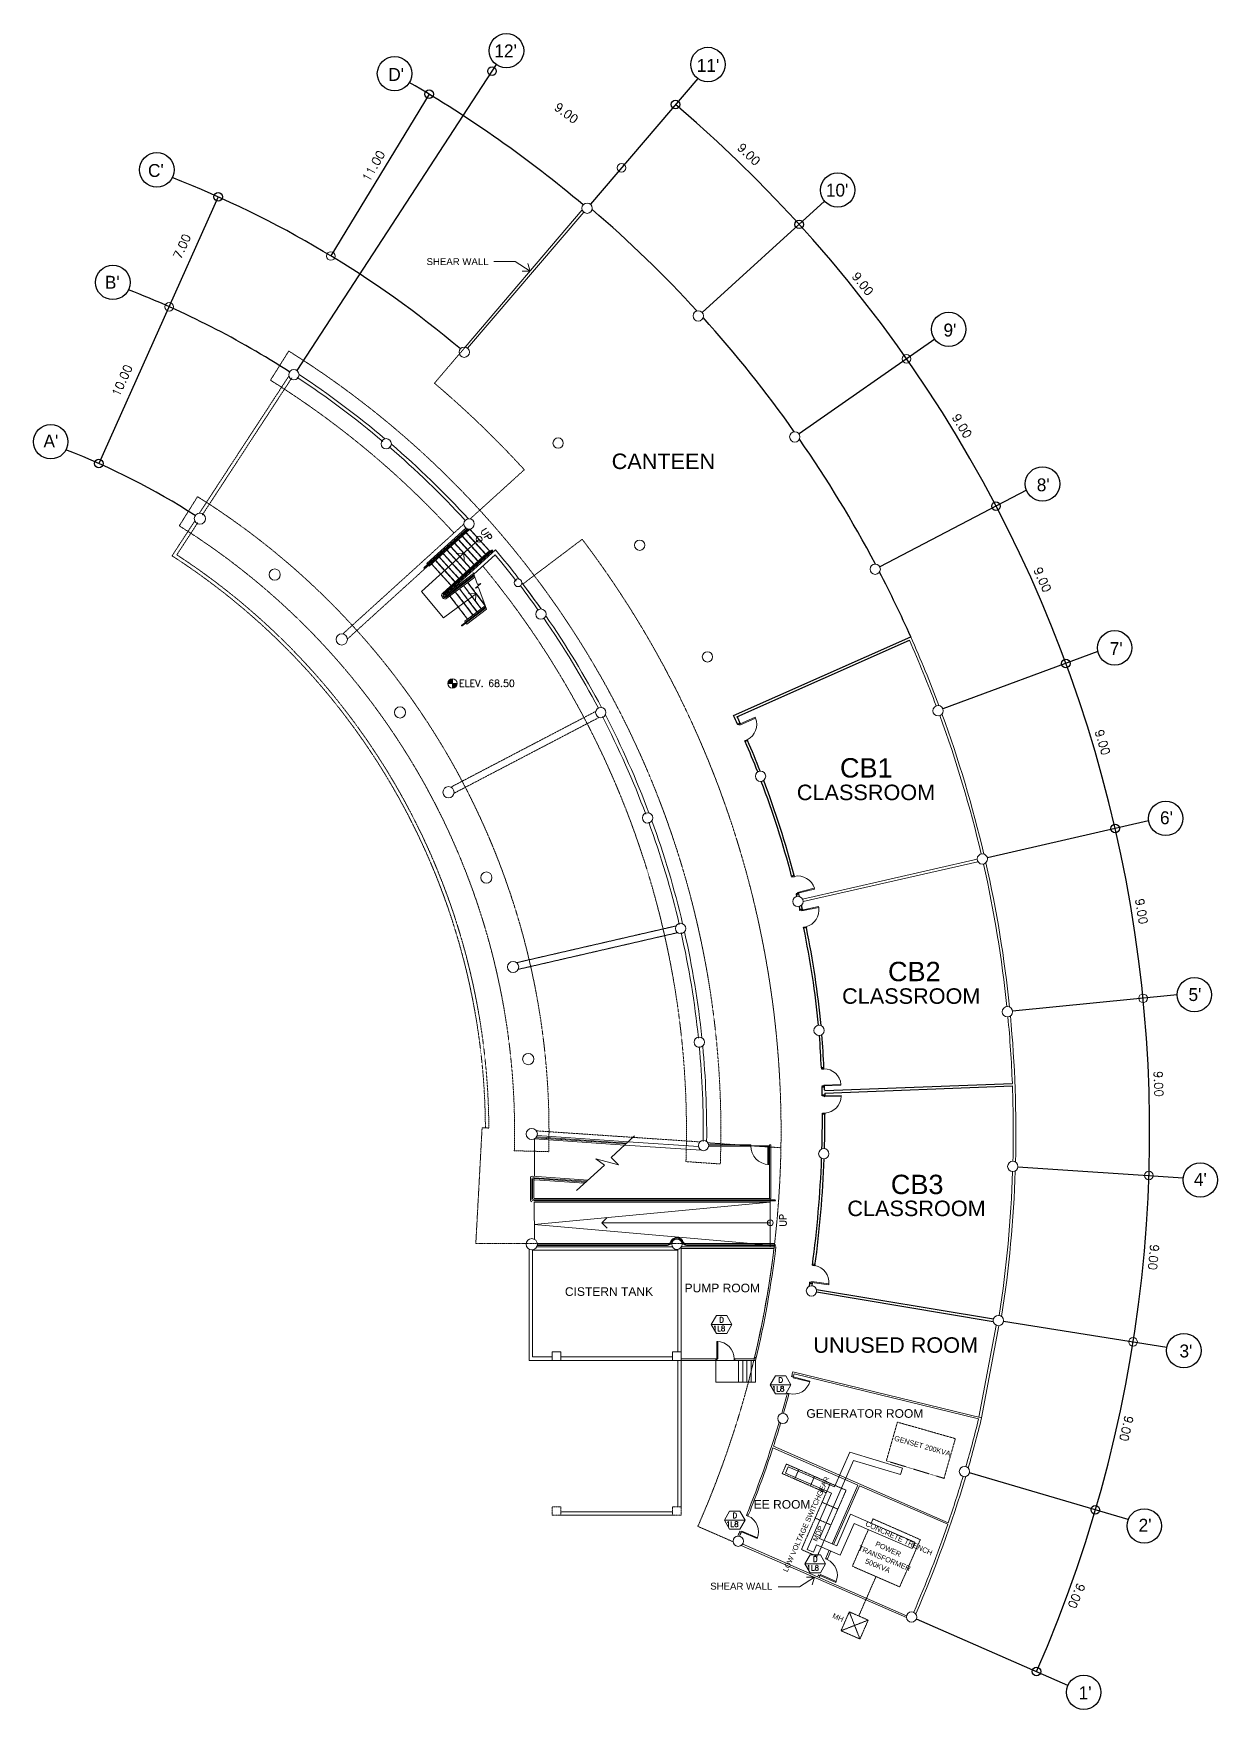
# Model space of a CAD drawing. Header units: millimetres. Extents: x -616979 to 2364082, y 43054 to 1637649.
# Drawn here: x 530816 to 599581, y 43054 to 140443 of the extents above; entities that cross this region are included whole.
import ezdxf

# ---------------------------------------------------------------- set-up
doc = ezdxf.new("R2010")
doc.units = ezdxf.units.MM
doc.linetypes.add('HIDDEN', pattern=[0.375, 0.25, -0.125])
for name, color, linetype in [('a-stairs', 8, 'Continuous'), ('a-wall', 5, 'Continuous'), ('a_text', 255, 'Continuous'), ('COLUMN', 7, 'Continuous'), ('dimension', 1, 'Continuous'), ('labels', 8, 'Continuous'), ('LINE', 1, 'Continuous'), ('RAMP', 7, 'Continuous'), ('USC-DOOR-SKED', 7, 'Continuous'), ('WALLS', 7, 'Continuous'), ('WINDOW', 2, 'Continuous')]:
    doc.layers.add(name, color=color, linetype=linetype)
doc.styles.add('-kitz', font='arial.ttf')
doc.styles.add('100scale@80cl', font='romans.shx', dxfattribs={"height": 0.2})
doc.styles.add('200scale@60cl', font='ROMANS.shx', dxfattribs={"height": 0.3})
doc.styles.add('500scale@60cl', font='romans.shx', dxfattribs={"height": 0.75})
doc.styles.add('500scale@80cl', font='romans.shx', dxfattribs={"height": 1})
doc.styles.add('arial', font='arial.ttf')
doc.styles.add('Century Gothic', font='GOTHIC.TTF')
doc.styles.add('style1', font='arial.ttf')

msp = doc.modelspace()

# ---------------------------------------------------------------- hatches: boundary and pattern name
at = {"layer": 'labels', "lineweight": 0}
h = msp.add_hatch(color=7, dxfattribs=at)
h.paths.add_polyline_path([(554887.798, 102756.873, 0.074813158), (554875.567, 102676.217), (555149.698, 102675.903), (555150.012, 102950.034, 0.329198981)])
h.paths.add_polyline_path([(555149.698, 102675.903), (555149.384, 102401.773, 0.329198981), (555411.598, 102594.934, 0.074813158), (555423.829, 102675.589)])

# ---------------------------------------------------------------- linework, layer by layer
for p, q in [((557693.24, 138636.382), (546099.56, 120865.99)), ((569394.735, 137834.695), (563159.513, 130518.553)), ((553788.467, 136916.422), (548090.901, 127518.086)), ((541544.031, 130949.82), (534612.483, 115453.829)), ((576762.283, 130695.37), (569645.9, 124233.095)), ((583160.378, 122675.702), (575278.781, 117172.581)), ((588487.23, 113907.635), (579966.382, 109452.049)), ((571471.249, 100820.015), (581763.667, 105390.884)), ((571671.535, 100744.836), (581687.422, 105192.897)), ((592636.249, 104525.588), (583632.326, 101197.289)), ((595584.398, 94700.015), (586216.884, 92542.795)), ((597243.944, 84575.954), (587677.948, 83629.575)), ((576767.81, 79017.012), (587667.19, 79434.41)), ((576771.084, 78867.028), (587672.93, 79284.52)), ((576771.084, 78867.028), (576773.113, 78764.947)), ((587991.159, 74591.406), (597588.411, 73944.4)), ((586544.362, 65582.585), (576288.785, 67299.39)), ((586569.127, 65730.526), (576291.828, 67447.634)), ((587153.062, 65609.693), (596647.753, 64108.111)), ((594401.731, 54097.812), (585175.664, 56796.629)), ((590898.858, 44455.167), (582091.736, 48307.247))]:
    msp.add_line(p, q)
at = {"lineweight": 0}
for p, q in [((575480.848, 90146.848), (585620.42, 92462.614)), ((575514.247, 90000.613), (585653.818, 92316.38))]:
    msp.add_line(p, q, dxfattribs=at)
for points in [[(571706.374, 100311.179), (571843.297, 100372.467), (571865.055, 100321.944), (571727.258, 100262.681), (571706.374, 100311.179)], [(572131.97, 99346.73), (572268.893, 99408.018), (572290.651, 99357.495), (572152.854, 99298.232), (572131.97, 99346.73)], [(574861.048, 91430.023), (575006.535, 91466.598), (574992.366, 91519.752), (574847.447, 91481.045), (574861.048, 91430.023)], [(575118.914, 90409.027), (575264.401, 90445.602), (575250.232, 90498.756), (575105.312, 90460.049), (575118.914, 90409.027)], [(575322.217, 89541.128), (575469.066, 89571.781), (575479.54, 89517.778), (575332.27, 89489.29), (575322.217, 89541.128)], [(575544.453, 88510.597), (575691.302, 88541.25), (575701.776, 88487.247), (575554.506, 88458.759), (575544.453, 88510.597)], [(576576.931, 80282.365), (576726.816, 80288.603), (576723.747, 80343.527), (576573.985, 80335.086), (576576.931, 80282.365)], [(576612.523, 79229.741), (576762.407, 79235.979), (576759.339, 79290.903), (576609.577, 79282.463), (576612.523, 79229.741)], [(576623.143, 78761.355), (576773.113, 78764.997), (576773.666, 78709.99), (576623.673, 78708.554), (576623.143, 78761.355)], [(576634.306, 77707.366), (576784.276, 77711.008), (576784.83, 77656.001), (576634.837, 77654.565), (576634.306, 77707.366)], [(576054.791, 68871.097), (576203.394, 68850.571), (576210.146, 68905.164), (576061.271, 68923.502), (576054.791, 68871.097)], [(575905.735, 67828.632), (576054.338, 67808.106), (576061.09, 67862.699), (575912.215, 67881.037), (575905.735, 67828.632)]]:
    msp.add_lwpolyline(points)
for centre, radius in [((558284.983, 139442.509), 1000), ((569986.478, 138640.821), 1000), ((551784.288, 138110.557), 1000), ((557445.136, 138256.096), 250), ((553788.467, 136916.422), 250), ((568100.407, 136315.986), 250), ((537977.302, 132520.686), 1000), ((577521.067, 131346.713), 1000), ((541544.031, 130949.82), 250), ((575285.041, 129353.91), 250), ((535423.453, 125979.281), 1000), ((583974.47, 123256.439), 1000), ((531816.359, 116719.099), 1000), ((534612.483, 115453.829), 250), ((589419.523, 114269.339), 1000), ((586716.502, 112981.714), 250), ((593611.897, 104744.932), 1000), ((590777.078, 103838.346), 250), ((596575.626, 94832.179), 1000), ((593639.859, 94252.213), 250), ((598243.861, 84588.776), 1000), ((598580.918, 73822.211), 1000), ((597627.837, 63909.527), 1000), ((592486.554, 54658.041), 250), ((595327.724, 53720.272), 1000), ((589070.647, 45254.795), 250), ((591815.055, 44054.439), 1000)]:
    msp.add_circle(centre, radius)
for centre, radius, start, end in [((517260.912, 76663.108), 70460.798, 49.80446887, 59.85829423), ((517260.912, 76663.108), 78378.059, 336.37627845, 49.56052121), ((517260.912, 76663.108), 59470.304, 49.84955205, 68.69399536), ((517398.002, 76723.989), 70460.798, 42.48604459, 49.3953859), ((517260.912, 76663.108), 52478.427, 57.20648498, 68.69399536), ((517398.002, 76723.989), 70460.798, 35.15971113, 42.06553436), ((517398.002, 76723.989), 70460.798, 27.82468295, 34.7341854), ((517260.912, 76663.108), 42494.671, 57.31714569, 68.69399536), ((517398.002, 76723.989), 70460.798, 24.00702312, 27.40141615), ((380852.75, 12425.581), 210116.606, 24.72555966, 24.87830183), ((657398.851, 140062.322), 94313.506, 204.63781329, 204.88693446), ((520913.993, 77261.924), 55926.516, 21.30485291, 23.27109974), ((520913.993, 77261.924), 55776.516, 21.31101075, 23.27109974), ((520913.993, 77261.924), 55776.516, 14.76949834, 20.70926435), ((520986.103, 77287.057), 55850.179, 14.76392119, 20.71747351), ((584511.044, 92619.924), 9648.843, 193.24620767, 193.90655818), ((520913.992, 77261.924), 55926.517, 13.47762041, 13.63478207), ((831237.46, 148011.102), 262509.713, 192.83036552, 192.86969527), ((520913.993, 77261.924), 55926.516, 12.71533313, 12.94456748), ((521136.107, 77289.965), 55552.714, 5.70949019, 11.59828306), ((521136.648, 77289.912), 55702.185, 5.66780365, 11.59669799), ((511816.462, 77524.146), 64818.501, 2.48548737, 4.15348586), ((511874.594, 77527.957), 64910.247, 2.48606205, 4.18967182), ((533955.064, 78061.229), 42673.458, 0.94005973, 1.56925681), ((511816.463, 77524.146), 64968.501, 1.31667633, 1.50984232), ((511798.4, 77524.528), 64836.567, 358.32628517, 0.11491317), ((511770.472, 77524.762), 65014.49, 358.34639142, 0.11566111), ((511816.462, 77524.146), 64818.501, 352.32830672, 357.8390934), ((511816.462, 77524.146), 64968.501, 352.32786135, 357.819486), ((511816.462, 77524.146), 64818.501, 351.23494464, 351.44413902), ((511816.462, 77524.146), 64968.501, 351.27738431, 351.39915011)]:
    msp.add_arc(centre, radius, start, end)
at = {"layer": 'a-stairs', "lineweight": 0}
for p, q in [((553355.407, 108021.545), (556696.862, 111055.868)), ((555492.728, 111043.126), (556635.578, 109784.597)), ((555714.822, 111244.805), (556857.672, 109986.276)), ((555936.915, 111446.484), (557079.765, 110187.956)), ((556160.461, 111646.564), (557301.858, 110389.635)), ((554604.355, 110236.408), (555747.205, 108977.879)), ((554826.449, 110438.087), (555969.299, 109179.559)), ((555048.542, 110639.767), (556191.392, 109381.238)), ((555270.635, 110841.446), (556413.485, 109582.918)), ((555367.733, 110232.54), (555808.447, 110249.197)), ((555825.104, 109808.483), (555808.447, 110249.197)), ((557321.265, 110407.259), (557455.718, 110259.196)), ((554160.169, 109833.049), (555303.019, 108574.521)), ((554382.262, 110034.728), (555525.112, 108776.2)), ((556598.328, 108434.361), (556345.976, 109126.381)), ((555338.803, 108981.367), (555525.112, 108776.2)), ((556573.182, 106831.141), (555547.426, 108176.678)), ((556811.732, 107013.058), (555786.006, 108358.556)), ((557050.282, 107194.976), (556024.586, 108540.435)), ((556797.66, 108483.918), (556486.901, 108219.195)), ((556486.901, 108219.195), (556664.189, 108253.75)), ((556598.328, 108434.361), (556797.66, 108483.918)), ((557122.044, 106998.182), (556664.189, 108253.75)), ((553355.407, 108021.545), (554623.137, 106484.644)), ((554623.137, 106484.644), (556536.624, 107901.757)), ((556016.565, 106406.667), (554990.741, 107752.295)), ((556334.632, 106649.224), (555308.847, 107994.799)), ((556072.293, 107909.21), (556512.572, 107883.501)), ((556486.862, 107443.221), (556512.572, 107883.501)), ((555699.488, 106039.103), (557086.163, 107096.578)), ((555684.331, 106058.987), (555714.646, 106019.22)), ((570453.871, 62069.001), (570453.871, 63338.278)), ((570503.871, 63338.278), (571503.871, 63338.278)), ((572753.871, 63338.278), (571553.871, 63338.278)), ((571753.871, 62069.001), (571753.871, 63338.278)), ((572003.871, 62069.001), (572003.871, 63338.278)), ((572253.871, 62069.001), (572253.871, 63338.278)), ((572503.871, 62069.001), (572503.871, 63338.278)), ((572753.871, 62069.001), (572753.871, 63338.278)), ((570453.871, 62069.001), (572753.871, 62069.001))]:
    msp.add_line(p, q, dxfattribs=at)
at = {"layer": 'a-stairs', "color": 2, "lineweight": 0}
for p, q in [((555993.399, 111666.624), (553502.395, 109404.583)), ((556048.517, 111649.137), (553536.008, 109367.567)), ((557443.663, 110417.097), (554631.124, 107863.075)), ((557477.276, 110380.082), (554664.668, 107825.996)), ((556398.409, 108982.595), (554748.818, 107725.048)), ((556416.349, 108933.399), (554779.226, 107685.357)), ((557077.193, 107121.178), (555684.331, 106058.987)), ((557095.133, 107071.98), (555714.288, 106018.952))]:
    msp.add_line(p, q, dxfattribs=at)
at = {"layer": 'a-stairs', "color": 8, "lineweight": 0}
for p, q in [((555925.888, 111706.628), (553655.561, 109644.979)), ((556156.561, 111645.942), (553790.014, 109496.917)), ((557321.265, 110407.259), (554580.787, 107918.673)), ((557653.675, 110438.958), (554874.058, 107914.831)), ((557633.585, 110150.558), (556385.72, 109017.391)), ((556371.499, 109056.389), (554710.435, 107790.095)), ((556443.258, 108859.605), (554823.806, 107625.034)), ((557050.282, 107194.976), (555857.532, 106285.389))]:
    msp.add_line(p, q, dxfattribs=at)
at = {"layer": 'a-stairs', "linetype": 'HIDDEN', "lineweight": 0}
for p, q in [((555477.922, 111029.68), (556620.772, 109771.152)), ((555700.016, 111231.36), (556842.866, 109972.831)), ((555922.109, 111433.039), (557064.959, 110174.511)), ((556144.202, 111634.718), (557287.052, 110376.19)), ((554589.549, 110222.963), (555732.399, 108964.434)), ((554811.642, 110424.642), (555954.492, 109166.114)), ((555033.736, 110626.321), (556176.586, 109367.793)), ((555255.829, 110828.001), (556398.679, 109569.472)), ((553923.269, 109617.924), (555066.119, 108359.396)), ((554145.363, 109819.604), (555288.213, 108561.075)), ((554367.456, 110021.283), (555510.306, 108762.755)), ((556589.085, 106843.269), (555563.332, 108188.803)), ((556827.635, 107025.186), (555801.911, 108370.681)), ((557066.185, 107207.103), (556040.491, 108552.56)), ((556032.468, 106418.795), (555006.646, 107764.42)), ((556350.535, 106661.351), (555324.752, 108006.924))]:
    msp.add_line(p, q, dxfattribs=at)
at = {"layer": 'a-stairs', "color": 8, "lineweight": 0}
for points in [[(553692.1, 109576.851), (553655.561, 109644.979)], [(553790.014, 109496.917), (553725.713, 109539.835)]]:
    msp.add_lwpolyline(points, dxfattribs=at)
at = {"layer": 'a-stairs', "lineweight": 0}
for points in [[(553938.076, 109631.37), (555080.926, 108372.841)], [(555857.532, 106285.389), (555888.092, 106214.374)], [(555918.405, 106174.611), (555978.784, 106126.336)]]:
    msp.add_lwpolyline(points, dxfattribs=at)
msp.add_circle((556696.905, 111055.822), 169.578, dxfattribs=at)
at = {"layer": 'a-stairs', "color": 2, "linetype": 'HIDDEN', "lineweight": 0, "ltscale": 0.058}
for centre in [(557180.362, 110144.228), (556547.453, 109569.493), (555281.634, 108420.023), (555453.469, 108230.795), (555914.544, 108994.758), (556135.877, 108751.021), (554659.087, 107854.698), (554771.062, 107710.569), (555918.134, 106206.401), (556600.542, 106726.628)]:
    msp.add_circle(centre, 12.5, dxfattribs=at)
at = {"layer": 'a-stairs', "color": 2, "lineweight": 0}
for centre, radius, start, end in [((557460.47, 110398.59), 25, 312.24209693, 132.24209693), ((553519.202, 109386.075), 25, 132.24209693, 312.24209693), ((554708.658, 107777.118), 115.758, 132.05043806, 307.56210395), ((554708.658, 107777.118), 65.758, 131.98651057, 307.64234904)]:
    msp.add_arc(centre, radius, start, end, dxfattribs=at)
at = {"layer": 'a-stairs', "color": 8, "lineweight": 0}
msp.add_arc((554708.658, 107777.118), 190.758, 132.09251543, 307.64154084, dxfattribs=at)
at = {"layer": 'a-wall', "linetype": 'HIDDEN', "lineweight": 0, "ltscale": 3}
msp.add_line((562682.233, 130189.785), (554101.826, 120121.905), dxfattribs=at)
at = {"layer": 'a-wall', "lineweight": 0}
for p, q in [((562682.233, 130189.785), (555890.355, 122220.488)), ((562770.326, 130061.899), (556030.589, 122153.781)), ((557122.044, 106998.182), (555978.784, 106126.336)), ((559605.25, 69799.964), (559605.25, 63338.278)), ((559805.25, 69738.278), (559805.25, 63538.278)), ((568235.912, 69738.278), (559805.25, 69738.278)), ((567926.105, 69938.278), (560043.565, 69938.278)), ((568235.912, 63838.278), (568235.912, 69738.278)), ((568435.912, 63838.278), (568435.912, 69922.447)), ((573820.944, 69838.278), (568445.72, 69838.278)), ((567935.912, 63338.278), (559605.25, 63338.278)), ((567935.912, 63538.278), (561435.912, 63538.278)), ((568235.912, 63338.278), (568235.912, 54838.278)), ((568435.912, 63438.278), (570553.871, 63438.278)), ((568435.912, 63338.278), (570503.871, 63338.278)), ((568435.912, 63338.278), (568435.912, 54838.278)), ((585879.414, 60008.196), (574911.964, 62678.413)), ((585710.015, 59946.518), (574985.47, 62557.596)), ((578690.983, 56097.907), (573760.551, 58254.391)), ((583946.363, 53908.443), (573791.599, 58349.958)), ((577194.05, 52675.425), (578690.983, 56097.907)), ((577285.669, 52635.353), (578782.603, 56057.834)), ((583913.89, 53813.499), (578782.603, 56057.834)), ((567935.912, 54538.278), (561435.912, 54538.278)), ((567935.912, 54338.278), (561435.912, 54338.278)), ((571925.346, 52590.127), (581518.733, 48394.149)), ((571965.419, 52681.747), (581525.826, 48500.193)), ((576832.626, 51849.091), (577033.758, 52308.947)), ((576924.249, 51809.017), (576832.626, 51849.091)), ((576924.245, 51809.019), (577125.378, 52268.874))]:
    msp.add_line(p, q, dxfattribs=at)
at = {"layer": 'a-wall', "color": 5, "lineweight": 0}
for p, q in [((573933.624, 69938.278), (568445.72, 69938.278)), ((560935.912, 63538.278), (559805.25, 63538.278)), ((571503.871, 63438.278), (572674.984, 63438.278)), ((571503.871, 63338.278), (572753.871, 63338.278)), ((574954.016, 62429.492), (574857.055, 62453.963)), ((574680.431, 61364.057), (574583.568, 61388.93)), ((572332.704, 54342.994), (572240.374, 54381.412)), ((571910.125, 53327.402), (571817.794, 53365.82)), ((576356.74, 50761.06), (576391.824, 50841.275)), ((576483.448, 50801.2), (576391.824, 50841.275)), ((576448.36, 50720.987), (576483.444, 50801.202))]:
    msp.add_line(p, q, dxfattribs=at)
at = {"layer": 'a-wall', "color": 2, "lineweight": 0}
msp.add_arc((555699.49, 106039.102), 25, 127.31968577, 307.31968576, dxfattribs=at)
at = {"layer": 'a-wall', "lineweight": 0}
for radius, start, end in [(56970.304, 346.57716997, 353.11965525), (57070.304, 346.49790207, 353.23287934), (59322.976, 343.94679192, 345.0796563), (59422.976, 343.98022781, 345.08052961), (59322.976, 337.93861216, 343.44261352), (59422.976, 342.05023725, 343.40568984), (70460.798, 343.93865038, 346.27590663), (70610.798, 343.90574304, 346.35713609), (59422.976, 337.93771956, 341.95335037), (70610.798, 336.58731876, 343.48366241), (70460.798, 341.15913601, 343.45075506), (70460.798, 336.62022611, 341.07754088)]:
    msp.add_arc((517260.912, 76663.108), radius, start, end, dxfattribs=at)
at = {"layer": 'a-wall', "color": 5, "lineweight": 0}
for radius, start, end in [(59322.976, 346.14168218, 346.36485594), (59422.976, 346.14116748, 346.26835442), (59322.976, 336.62836764, 336.87618636), (59422.976, 336.66180354, 336.87708171)]:
    msp.add_arc((517260.912, 76663.108), radius, start, end, dxfattribs=at)
at = {"layer": 'COLUMN', "color": 1, "lineweight": 0}
for p, q in [((576461.092, 52996.008), (578442.77, 57526.776)), ((577331.073, 55983.253), (578218.781, 58012.844)), ((581282.799, 57082.274), (578218.781, 58012.844)), ((581166.558, 56699.536), (578442.77, 57526.776)), ((574485.412, 56791.308), (574645.703, 57157.787)), ((574485.412, 56791.308), (577170.782, 55616.774)), ((574645.703, 57157.787), (577331.073, 55983.253)), ((581282.799, 57082.274), (581166.558, 56699.536)), ((575745.358, 52357.787), (577170.782, 55616.774)), ((577468.909, 52555.207), (578274.565, 54397.202)), ((577675.096, 52028.437), (578480.752, 53870.432)), ((581999.525, 52767.97), (578274.565, 54397.202)), ((581839.233, 52401.491), (578480.752, 53870.432)), ((576111.837, 52197.496), (576300.801, 52629.529)), ((577675.096, 52028.437), (576300.801, 52629.529)), ((577468.909, 52555.207), (576461.092, 52996.008)), ((581839.233, 52401.491), (581999.525, 52767.97)), ((575745.358, 52357.787), (576111.837, 52197.496))]:
    msp.add_line(p, q, dxfattribs=at)
at = {"layer": 'COLUMN', "lineweight": 0}
for points in [[(561435.912, 63838.278), (560935.912, 63838.278), (560935.912, 63338.278), (561435.912, 63338.278)], [(568435.912, 63838.278), (567935.912, 63838.278), (567935.912, 63338.278), (568435.912, 63338.278)]]:
    msp.add_lwpolyline(points, close=True, dxfattribs=at)
at = {"layer": 'COLUMN', "color": 8, "linetype": 'HIDDEN', "lineweight": 0, "ltscale": 3}
for points in [[(561435.912, 54838.278), (560935.912, 54838.278), (560935.912, 54338.278), (561435.912, 54338.278)], [(568435.912, 54838.278), (567935.912, 54838.278), (567935.912, 54338.278), (568435.912, 54338.278)]]:
    msp.add_lwpolyline(points, close=True, dxfattribs=at)
at = {"layer": 'COLUMN', "lineweight": 0}
for centre, radius in [((562964.92, 130290.226), 300), ((569423.807, 124031.415), 300), ((555835.996, 121925.454), 300), ((545935.637, 120614.734), 300), ((551300.754, 116603.995), 300), ((561287.424, 116642.894), 300), ((575032.807, 117000.836), 300), ((540480.415, 112253.159), 325), ((556111.262, 111942.502), 300), ((566021.531, 110708.946), 300), ((544824.846, 109005.443), 325), ((579700.533, 109313.036), 300), ((558959.663, 108525.303), 225), ((560288.783, 106706.204), 300), ((548720.179, 105230.775), 325), ((569961.184, 104220.291), 300), ((552102.948, 100990.656), 325), ((583350.935, 101093.273), 300), ((563765.255, 100980.415), 300), ((573042.195, 97282.649), 300), ((554918.038, 96354.17), 325), ((566484.034, 94858.426), 300), ((585924.536, 92475.471), 300), ((557119.583, 91396.859), 325), ((575214.365, 90009.055), 300), ((568400.823, 88439.982), 300), ((558671.713, 86199.491), 325), ((587379.405, 83600.04), 300), ((576442.304, 82518.015), 300), ((569484.394, 81829.658), 300), ((559549.14, 80846.748), 325), ((559755.25, 76494.95), 325), ((569732.603, 75822.32), 300), ((576716.75, 75351.478), 300), ((587691.838, 74611.585), 300), ((559755.25, 70088.278), 325), ((568185.912, 70088.278), 300), ((576001.168, 67373.361), 300), ((586856.745, 65656.555), 300), ((574339.281, 59966.496), 300), ((584887.731, 56880.855), 300), ((571747.42, 52831.669), 300), ((581816.877, 48427.466), 300)]:
    msp.add_circle(centre, radius, dxfattribs=at)
at = {"layer": 'dimension', "color": 8, "lineweight": 0}
for centre in [(564963.719, 132635.531), (548089.032, 127513.908), (538689.084, 124567.374), (581524.291, 121533.346), (595258.203, 84379.501), (595596.351, 74078.696), (594676.814, 64419.815)]:
    msp.add_circle(centre, 250, dxfattribs=at)
at = {"layer": 'labels', "color": 7, "lineweight": 0}
for p, q in [((555149.698, 102675.903), (554875.567, 102676.217)), ((555150.012, 102950.034), (555149.384, 102401.773)), ((555286.763, 102675.746), (555149.698, 102675.903)), ((555149.698, 102675.903), (555423.829, 102675.589))]:
    msp.add_line(p, q, dxfattribs=at)
at = {"layer": 'labels', "color": 8, "lineweight": 0}
for points in [[(557556.568, 127199.136), (558793.311, 127199.136), (559654.56, 126637.244)], [(574071.578, 50171.886), (575308.321, 50171.886), (576169.57, 50733.778)]]:
    msp.add_lwpolyline(points, dxfattribs=at)
at = {"layer": 'labels', "color": 5, "lineweight": 0}
for points in [[(559532.831, 127074.442), (559654.56, 126637.244), (559205.658, 126628.979)], [(576047.841, 50296.58), (576169.57, 50733.778), (575720.668, 50742.044)]]:
    msp.add_lwpolyline(points, dxfattribs=at)
at = {"layer": 'labels', "color": 7, "lineweight": 0}
msp.add_circle((555149.698, 102675.903), 274.131, dxfattribs=at)
at = {"layer": 'LINE', "color": 8, "linetype": 'HIDDEN', "lineweight": 0, "ltscale": 2}
for p, q in [((545639.42, 121990.831), (544578.113, 120295.653)), ((540452.887, 112576.991), (545645.952, 120536.741)), ((540620.391, 112467.709), (545813.456, 120427.459)), ((540341.506, 113528.71), (539280.199, 111833.532)), ((540184.209, 112119.417), (538861.245, 110091.623)), ((540351.713, 112010.135), (539138.236, 110150.161)), ((548775.374, 105551.054), (555811.27, 111940.241)), ((549044.28, 105254.93), (556080.176, 111644.117)), ((555052.374, 96650.107), (563474.427, 101054.033)), ((555237.725, 96295.643), (563659.778, 100699.568)), ((558876.47, 86451.879), (568138.037, 88584.701)), ((558966.236, 86062.081), (568227.803, 88194.903)), ((560024.297, 76677.266), (569522.955, 76036.907)), ((560739.148, 75467.517), (558739.903, 75522.493)), ((568708.762, 74889.073), (570705.269, 74754.477))]:
    msp.add_line(p, q, dxfattribs=at)
at = {"layer": 'LINE', "color": 8, "linetype": 'HIDDEN', "lineweight": 0, "ltscale": 3}
for p, q in [((556174.007, 112235.867), (559320.78, 115093.402)), ((562684.14, 111052.792), (559235.905, 108451.209)), ((556505.344, 70138.942), (556869.979, 76864.86)), ((556869.979, 76864.86), (557260.528, 76838.531)), ((569987.492, 75980.534), (574225.659, 75694.814)), ((573859.103, 70138.942), (556505.344, 70138.942)), ((580350.154, 57502.327), (580991.228, 59752.273)), ((580991.228, 59752.273), (584357.789, 58793.043)), ((584357.789, 58793.043), (583700.135, 56484.907)), ((583700.135, 56484.907), (580350.154, 57502.327)), ((574301.382, 56762.653), (574541.819, 57312.371)), ((576855.85, 55645.373), (574301.382, 56762.653)), ((578012.484, 55794.363), (574541.819, 57312.371)), ((575023.456, 56446.83), (575263.893, 56996.548)), ((575939.653, 56046.102), (576180.09, 56595.82)), ((575413.228, 52347.064), (577096.287, 56195.091)), ((576329.425, 51946.336), (578012.484, 55794.363)), ((576615.413, 55095.655), (577531.61, 54694.927)), ((569399.086, 53695.069), (571449.276, 52798.352)), ((576214.684, 54179.458), (577130.881, 53778.73)), ((579465.621, 53876.255), (579575.842, 54128.256)), ((582324.432, 52926.071), (579575.842, 54128.256)), ((578373.657, 51379.665), (579305.33, 53509.776)), ((581122.247, 50177.48), (582324.432, 52926.071)), ((575413.228, 52347.064), (576329.425, 51946.336)), ((581122.247, 50177.48), (578373.657, 51379.665)), ((579747.952, 50778.573), (578746.131, 48488.081)), ((578196.413, 48728.518), (577715.539, 47629.081)), ((578196.413, 48728.518), (578814.975, 47148.207)), ((579295.849, 48247.644), (578196.413, 48728.518)), ((577715.539, 47629.081), (579295.849, 48247.644)), ((579295.849, 48247.644), (578814.975, 47148.207)), ((578814.975, 47148.207), (577715.539, 47629.081))]:
    msp.add_line(p, q, dxfattribs=at)
at = {"layer": 'LINE', "color": 8, "lineweight": 0, "ltscale": 3}
for p, q in [((569437.743, 75767.028), (565362.972, 76041.731)), ((569594.482, 75556.007), (565160.143, 75854.951))]:
    msp.add_line(p, q, dxfattribs=at)
at = {"layer": 'LINE', "lineweight": 0}
for p, q in [((572469.736, 75859.82), (570030.25, 75859.82)), ((572469.736, 75784.82), (570030.25, 75784.82)), ((573569.736, 72738.278), (573569.736, 75859.82)), ((573644.736, 72738.278), (573644.736, 75859.82))]:
    msp.add_line(p, q, dxfattribs=at)
msp.add_lwpolyline([(570553.871, 63438.278), (570553.871, 64438.278), (570503.871, 64438.278), (570503.871, 63438.278)], close=True, dxfattribs=at)
at = {"layer": 'LINE', "color": 7, "lineweight": 0}
msp.add_lwpolyline([(572783.283, 63461.377), (572794.325, 63510.142), (572696.79, 63532.227), (572685.748, 63483.462)], close=True, dxfattribs=at)
at = {"layer": 'LINE', "color": 8, "linetype": 'HIDDEN', "lineweight": 0, "ltscale": 2}
for radius, start, end in [(53478.427, 357.95469434, 57.9503891), (51478.427, 42.46469862, 57.9503891), (43494.671, 358.4248421, 57.9503891), (41494.671, 358.4248421, 57.9503891), (51478.427, 41.96384444, 42.01949524), (39800, 0.25127597, 57.13087497), (40000, 0.25127597, 56.84313562), (51478.427, 358.025098, 39.62562438)]:
    msp.add_arc((517260.912, 76663.108), radius, start, end, dxfattribs=at)
at = {"layer": 'LINE', "color": 8, "lineweight": 0, "ltscale": 3}
for radius, start, end in [(52453.427, 49.82611695, 56.61334974), (52653.427, 49.82611695, 56.61334974), (52453.427, 42.56857492, 49.29492546), (52653.427, 42.50769267, 49.29492546), (52453.427, 37.53774783, 39.67429206), (52653.427, 37.53774783, 39.90188489), (52478.427, 35.25121215, 37.13794672), (52653.427, 35.1892684, 37.22945457), (52653.427, 35.1892684, 37.13702762), (52478.427, 27.93278787, 34.59613316), (52653.427, 27.87084412, 34.65807691), (52453.427, 20.55241984, 27.33965264), (52653.427, 20.55241984, 27.33965264), (52453.427, 13.23399557, 20.02122836), (52653.427, 13.23399557, 20.02122836), (52453.427, 5.91557129, 12.70280408), (52653.427, 5.91557129, 12.70280408), (52453.427, 359.34758663, 5.38437981), (52653.427, 359.34758663, 5.38437981)]:
    msp.add_arc((517260.912, 76663.108), radius, start, end, dxfattribs=at)
at = {"layer": 'LINE', "color": 8, "linetype": 'HIDDEN', "lineweight": 0, "ltscale": 3}
for start, end in [(42.41808874, 49.71137127), (353.42444359, 37.12917005)]:
    msp.add_arc((517260.912, 76663.108), 56972.976, start, end, dxfattribs=at)
at = {"layer": 'LINE', "linetype": 'HIDDEN', "lineweight": 0, "ltscale": 3}
msp.add_arc((517260.912, 76663.108), 56972.976, 336.22542839, 353.42444359, dxfattribs=at)
at = {"layer": 'RAMP', "color": 7, "lineweight": 0}
for p, q in [((559905.25, 76206.636), (559905.25, 74029.277)), ((559887.868, 72539.801), (559905.25, 70376.592)), ((573607.236, 72538.278), (573607.236, 70138.278))]:
    msp.add_line(p, q, dxfattribs=at)
at = {"layer": 'RAMP', "color": 1, "lineweight": 0}
for p, q in [((565160.143, 75854.951), (559909.566, 76208.923)), ((565362.972, 76041.731), (560065.717, 76398.85)), ((559927.242, 73827.34), (562813.677, 73632.749)), ((573607.236, 72538.278), (559905.25, 72538.278)), ((573607.236, 72738.278), (559923.878, 72738.278)), ((573607.236, 72738.278), (573607.236, 72663.28)), ((573607.236, 72613.28), (573607.236, 72538.278)), ((567770.047, 70138.278), (560076.381, 70138.278)), ((567890.108, 70138.278), (567829.753, 70138.278)), ((568542.071, 70138.278), (568481.716, 70138.278)), ((573832.921, 70138.278), (568601.777, 70138.278)), ((573607.236, 70138.278), (573607.236, 70063.278)), ((573607.236, 70013.278), (573607.236, 69938.278))]:
    msp.add_line(p, q, dxfattribs=at)
at = {"layer": 'RAMP', "color": 8, "lineweight": 0, "ltscale": 3}
msp.add_line((559997.391, 76278.172), (565236.204, 75924.994), dxfattribs=at)
at = {"layer": 'RAMP', "lineweight": 0}
for p, q in [((559997.391, 76278.172), (565236.204, 75924.994)), ((560032.822, 76325.897), (565286.911, 75971.689)), ((559748.88, 73836.286), (559748.88, 72733.28)), ((559798.88, 73804.196), (559798.88, 72763.28)), ((559873.878, 73777.454), (559873.878, 72788.278)), ((573882.236, 70013.28), (568737.679, 70013.278)), ((586735.119, 65373.211), (585728.602, 60044.914)), ((586882.907, 65347.543), (585879.414, 60008.196))]:
    msp.add_line(p, q, dxfattribs=at)
at = {"layer": 'RAMP', "color": 8, "lineweight": 0}
for p, q in [((559876.952, 73956.014), (562943.051, 73749.311)), ((559905.607, 73903.969), (562891.301, 73702.686)), ((573882.236, 72613.28), (559868.88, 72613.28)), ((573882.236, 72663.28), (559898.88, 72663.28)), ((564129.402, 71650.133), (563817.548, 71338.278)), ((564129.402, 71026.424), (563817.548, 71338.278)), ((563817.548, 71338.278), (573607.236, 71338.278)), ((567634.145, 70013.278), (560071.478, 70013.278)), ((567632.186, 70063.278), (560079.287, 70063.278)), ((573881.927, 70063.278), (568739.638, 70063.278))]:
    msp.add_line(p, q, dxfattribs=at)
at = {"layer": 'RAMP', "lineweight": 0}
for points in [[(562349.741, 73214.76), (563973.523, 74677.727), (563467.754, 75050.119), (564798.723, 74704.327), (564372.813, 75129.917), (565730.401, 76380.089)], [(573607.236, 72538.278), (559898.408, 71228.121), (573594.737, 70038.396)]]:
    msp.add_lwpolyline(points, dxfattribs=at)
msp.add_lwpolyline([(563020.676, 73819.248), (559780.609, 74037.68, 0.434069623), (559673.882, 73937.906), (559673.882, 72650.166, 0.38885306), (559765.158, 72550.547)], format="xyb", dxfattribs=at)
at = {"layer": 'RAMP', "color": 7, "linetype": 'HIDDEN', "lineweight": 0, "ltscale": 0.058}
for centre in [(560605.865, 76262.208), (561471.614, 76203.843), (562337.364, 76145.478), (563203.113, 76087.113), (564068.862, 76028.748), (564934.611, 75970.383), (559898.541, 73929.502), (560614.278, 73881.25), (561480.027, 73822.885), (562345.777, 73764.52), (559905.25, 72638.278), (560621, 72638.278), (561486.749, 72638.278), (562352.498, 72638.278), (563218.247, 72638.278), (564083.996, 72638.278), (564949.745, 72638.278), (565815.494, 72638.278), (566681.243, 72638.278), (567546.992, 72638.278), (568412.741, 72638.278), (569278.491, 72638.278), (570144.24, 72638.278), (571009.989, 72638.278), (571875.738, 72638.278), (572741.487, 72638.278), (573607.236, 72638.278), (560621, 70038.278), (561486.749, 70038.278), (562352.498, 70038.278), (563218.247, 70038.278), (564083.996, 70038.278), (564949.745, 70038.278), (565815.494, 70038.278), (566681.243, 70038.278), (567546.992, 70038.278), (569278.491, 70038.278), (570144.24, 70038.278), (571009.989, 70038.278), (571875.738, 70038.278), (572741.487, 70038.278), (573607.236, 70038.278)]:
    msp.add_circle(centre, 12.5, dxfattribs=at)
at = {"layer": 'RAMP', "color": 8, "lineweight": 0}
msp.add_circle((573607.236, 71338.278), 169.578, dxfattribs=at)
at = {"layer": 'RAMP', "lineweight": 0}
for centre, radius, start, end in [((517260.912, 76663.108), 70460.798, 20.53077176, 23.88504936), ((517260.912, 76663.108), 70610.798, 20.49786442, 24.00689357), ((517260.912, 76663.108), 70460.798, 13.21234749, 20.04287644), ((517260.912, 76663.108), 70610.798, 13.17944014, 20.07578379), ((517260.912, 76663.108), 70460.798, 5.89392321, 12.72445217), ((517260.912, 76663.108), 70610.798, 5.86101586, 12.75735951), ((517260.912, 76663.108), 70460.798, 2.25408845, 5.40602789), ((517260.912, 76663.108), 70610.798, 358.54259159, 5.43893524), ((517260.912, 76663.108), 70460.798, 358.57549893, 2.13211468), ((517260.912, 76663.108), 70460.798, 351.25707466, 358.08760361), ((517260.912, 76663.108), 70610.798, 351.22416731, 358.12051096), ((559868.88, 73836.286), 120, 86.14319901, 180), ((559898.88, 73804.196), 100, 86.14319901, 180), ((559898.88, 73804.196), 100, 86.14319901, 180), ((559923.878, 73777.454), 50, 86.14319901, 180), ((559868.88, 72733.28), 120, 180, 270), ((559898.88, 72763.28), 100, 180, 270), ((559923.878, 72788.278), 50, 180, 270)]:
    msp.add_arc(centre, radius, start, end, dxfattribs=at)
at = {"layer": 'RAMP', "color": 8, "lineweight": 0}
for centre, radius, start, end in [((573882.236, 72638.28), 25, 270, 90), ((567616.045, 70257.153), 194.546, 274.24476425, 341.79465289), ((567616.045, 70257.153), 244.546, 274.24476425, 341.79465289), ((568185.912, 70088.278), 400, 15.5166323, 164.4833677), ((568185.912, 70088.278), 350, 15.31996368, 164.68003632), ((568755.78, 70257.153), 244.546, 198.20534711, 265.75523575), ((568755.78, 70257.153), 194.546, 198.20534711, 265.75523575), ((573882.236, 70038.28), 25, 270, 90)]:
    msp.add_arc(centre, radius, start, end, dxfattribs=at)
at = {"layer": 'USC-DOOR-SKED', "lineweight": 0}
for p, q in [((572469.736, 75784.82), (572469.736, 75859.82)), ((572469.736, 75813.191), (573494.736, 75813.191)), ((573644.736, 75859.82), (573569.736, 75859.82)), ((570503.871, 63438.278), (570453.871, 63438.278)), ((570453.871, 63438.278), (570453.871, 63338.278)), ((570503.871, 63438.278), (570453.871, 63438.278)), ((570453.871, 63338.278), (570503.871, 63338.278)), ((570503.871, 63338.278), (570453.871, 63338.278)), ((570503.871, 63387.537), (570503.871, 63438.278)), ((570503.871, 63338.278), (570503.871, 63387.537)), ((571553.871, 63438.278), (571503.871, 63438.278)), ((571503.871, 63438.278), (571503.871, 63338.278)), ((571553.871, 63438.278), (571503.871, 63438.278)), ((571503.871, 63338.278), (571553.871, 63338.278)), ((571503.871, 63338.278), (571553.871, 63338.278)), ((571553.871, 63338.278), (571503.871, 63338.278)), ((571553.871, 63338.278), (571553.871, 63438.278))]:
    msp.add_line(p, q, dxfattribs=at)
at = {"layer": 'USC-DOOR-SKED', "color": 1, "lineweight": 0}
for p, q in [((570177.353, 65424.78), (571377.353, 65424.78)), ((573608.486, 61925.116), (574808.486, 61925.116)), ((570947.997, 54059.747), (572147.997, 54059.747)), ((575618.277, 51516.842), (576818.277, 51516.842))]:
    msp.add_line(p, q, dxfattribs=at)
at = {"layer": 'USC-DOOR-SKED', "lineweight": 0}
for points in [[(571842.954, 100257.23), (572755.367, 100666.501), (572734.904, 100712.122), (571822.491, 100302.851)], [(575192.828, 90535.919), (576162.844, 90778.961), (576174.996, 90730.46), (575204.981, 90487.418)], [(575444.137, 89459.272), (576422.876, 89664.381), (576412.62, 89713.318), (575433.881, 89508.209)], [(576710.687, 79338.959), (577709.855, 79379.752), (577711.895, 79329.793), (576712.727, 79289)], [(576728.284, 78658.836), (577727.969, 78683.901), (577726.716, 78733.885), (576727.03, 78708.82)], [(573519.736, 75813.191), (573469.736, 75813.191), (573469.736, 74713.191), (573519.736, 74713.191)], [(576021.764, 67918.644), (577012.25, 67781.027), (577005.369, 67731.503), (576014.883, 67869.119)], [(574929.592, 62332.522), (575900.423, 62092.756), (575912.411, 62141.297), (574941.58, 62381.063)], [(571948.966, 53419.55), (572868.648, 53026.884), (572849.014, 52980.9), (571929.333, 53373.566)], [(576523.943, 50892.633), (577436.403, 50483.468), (577415.945, 50437.845), (576503.485, 50847.01)]]:
    msp.add_lwpolyline(points, close=True, dxfattribs=at)
at = {"layer": 'USC-DOOR-SKED', "color": 1, "lineweight": 0}
for points in [[(570477.353, 65944.395), (570177.353, 65424.78), (570477.353, 64905.165), (571077.353, 64905.165), (571377.353, 65424.78), (571077.353, 65944.395)], [(573908.486, 62444.732), (573608.486, 61925.116), (573908.486, 61405.501), (574508.486, 61405.501), (574808.486, 61925.116), (574508.486, 62444.732)], [(571247.997, 54579.362), (570947.997, 54059.747), (571247.997, 53540.131), (571847.997, 53540.131), (572147.997, 54059.747), (571847.997, 54579.362)], [(575918.277, 52036.458), (575618.277, 51516.842), (575918.277, 50997.227), (576518.277, 50997.227), (576818.277, 51516.842), (576518.277, 52036.458)]]:
    msp.add_lwpolyline(points, close=True, dxfattribs=at)
at = {"layer": 'USC-DOOR-SKED', "color": 7, "lineweight": 0}
for points in [[(574857.209, 62454.564), (574844.774, 62406.135), (574941.58, 62381.063), (574954.016, 62429.492)], [(574596.004, 61437.359), (574583.568, 61388.93), (574680.431, 61364.057), (574692.867, 61412.486)], [(572221.166, 54335.249), (572240.374, 54381.412), (572332.704, 54342.994), (572313.496, 54296.831)], [(571817.794, 53365.82), (571837.003, 53411.984), (571929.333, 53373.566), (571910.125, 53327.402)], [(576812.589, 51803.282), (576832.626, 51849.091), (576924.249, 51809.017), (576904.213, 51763.207)], [(576391.824, 50841.275), (576411.861, 50887.085), (576503.485, 50847.01), (576483.448, 50801.2)]]:
    msp.add_lwpolyline(points, close=True, dxfattribs=at)
at = {"layer": 'USC-DOOR-SKED', "color": 8, "lineweight": 0}
for centre, radius, start, end in [((571820.59, 100304.545), 1002.365, 296.56710171, 21.16680302), ((575209.084, 90484.911), 1002.365, 17.05836136, 101.65806267), ((575432.385, 89510.27), 1002.365, 284.2439188, 8.8436201), ((576716.235, 79285.711), 1002.365, 5.33013726, 89.92983857), ((576726.802, 78710.753), 1001.485, 273.29003504, 358.4635027), ((576017.75, 67865.259), 1002.365, 355.0822669, 79.32983282), ((574941.58, 62381.063), 1000, 255.59858433, 345.59858433), ((571929.333, 53373.566), 1000, 337.40821537, 67.40821537), ((576503.485, 50847.01), 1000, 336.37629525, 66.37629525)]:
    msp.add_arc(centre, radius, start, end, dxfattribs=at)
at = {"layer": 'USC-DOOR-SKED', "lineweight": 0}
msp.add_arc((573569.736, 75813.191), 1100, 180, 267.39474873, dxfattribs=at)
at = {"layer": 'WALLS', "color": 5, "lineweight": 0}
for p, q in [((571503.871, 63338.278), (572753.871, 63338.278)), ((572685.748, 63483.462), (572783.283, 63461.377))]:
    msp.add_line(p, q, dxfattribs=at)
msp.add_arc((517260.912, 76663.108), 56970.304, 346.57716997, 346.6249658, dxfattribs=at)
at = {"layer": 'WINDOW', "color": 8, "lineweight": 0}
msp.add_arc((570503.871, 63438.278), 1000, 359.47130125, 89.47130125, dxfattribs=at)

# ---------------------------------------------------------------- texts
at = {"color": 7, "lineweight": 0, "style": 'style1'}
for s, p in [('CANTEEN', (564396.206, 115134.111)), ('CLASSROOM', (575151.061, 95895.815)), ('CLASSROOM', (577777.915, 84060.915)), ('CLASSROOM', (578083.425, 71723.103)), ('UNUSED ROOM', (576108.989, 63781.488))]:
    msp.add_text(s, height=900, dxfattribs=at).set_placement(p)
at = {"color": 5, "lineweight": 0, "style": 'style1'}
for s, p in [('CB1', (577655.535, 97208.057)), ('CB2', (580446.503, 85374.202)), ('CB3', (580609.365, 73002.764))]:
    msp.add_text(s, height=1125, dxfattribs=at).set_placement(p)
at = {"char_height": 500, "attachment_point": 5, "style": '500scale@80cl'}
for s, insert, rotation in [('9.00', (561765.194, 135817.826), 323.31842428), ('11.00', (550565.513, 132743.834), 60.23142442), ('9.00', (572364.017, 133428.84), 316.52424189), ('7.00', (539442.469, 128069.389), 65.90044049), ('9.00', (578975.841, 125899.312), 308.68157572), ('10.00', (535958.213, 120280.075), 65.90044049), ('9.00', (584744.965, 117636.743), 301.36315145), ('9.00', (589414.576, 108706.594), 294.04472717), ('9.00', (592908.592, 99254.362), 286.7263029), ('9.00', (595170.085, 89434.053), 279.40787862), ('9.00', (596162.209, 79405.667), 272.08945434), ('9.00', (595868.799, 69332.597), 264.77103007), ('9.00', (594294.635, 59378.962), 257.45260579), ('9.00', (591392.506, 49653.841), 246.79457209)]:
    msp.add_mtext(s, dxfattribs=dict(at, insert=insert, rotation=rotation))
at = {"layer": 'a-wall', "lineweight": 0, "style": '-kitz'}
for s, p in [('CISTERN TANK', (561679.638, 67087.479)), ('PUMP ROOM', (568629.437, 67296.348))]:
    msp.add_text(s, height=500, dxfattribs=at).set_placement(p)
at = {"layer": 'a_text', "lineweight": 9, "style": 'Century Gothic'}
for s, p in [("12'", (557581.469, 139056.516)), ("D'", (551420.199, 137688.054)), ("11'", (569339.529, 138213.507)), ("C'", (537464.844, 132108.714)), ("10'", (576835.794, 130966.493)), ("B'", (534958.902, 125613.875)), ("9'", (583668.36, 122835.224)), ("A'", (531395.172, 116387.302)), ("8'", (589084.823, 113841.183)), ("7'", (593323.175, 104325.214)), ("6'", (596242.499, 94495.797)), ("5'", (597898.724, 84221.902)), ("4'", (598211.978, 73477.562)), ("3'", (597375.323, 63511.345)), ("2'", (595000.152, 53387.108)), ("1'", (591516.184, 43649.104))]:
    msp.add_text(s, height=750, dxfattribs=at).set_placement(p)
at = {"layer": 'labels', "color": 7, "linetype": 'Continuous', "lineweight": 0}
for s, height, rotation, style, p in [('SHEAR WALL', 400, 359.96656511, 'arial', (553642.839, 126988.717)), ('UP', 400, 89.96656511, '100scale@80cl', (574543.25, 71115.778)), ('GENSET 200KVA', 300, 344.08183111, '-kitz', (580780.603, 58687.312)), ('LOW VOLTAGE SWITCHGEAR', 300, 65.96382008, '-kitz', (574601.742, 51017.366)), ('MDP', 300, 65.96382008, '-kitz', (576327.638, 52785.042)), ('CONCRETE TRENCH', 300, 335.58218549, '-kitz', (579103.252, 53739.289)), ('TRANSFORMER', 300, 337.58604158, '-kitz', (578692.957, 52315.951)), ('POWER ', 300, 335.58218549, '-kitz', (579678.463, 52566.605)), ('500KVA', 300, 337.73157046, '-kitz', (579085.848, 51561.982)), ('SHEAR WALL', 400, 359.96656511, 'arial', (570121.198, 50020.795)), ('MH', 300, 337.73157046, '-kitz', (577187.344, 48383.814))]:
    msp.add_text(s, height=height, rotation=rotation, dxfattribs=dict(at, style=style)).set_placement(p)
at = {"layer": 'labels', "linetype": 'Continuous', "lineweight": 0, "style": '100scale@80cl'}
msp.add_text('UP', height=400, rotation=303.39427962, dxfattribs=at).set_placement((556749.93, 111531.483))
at = {"layer": 'labels', "color": 7, "linetype": 'Continuous', "lineweight": 0, "style": '500scale@60cl'}
msp.add_text('ELEV. 68.50', height=400, dxfattribs=at).set_placement((555529.317, 102488.87))
at = {"layer": 'labels', "lineweight": 0, "style": '-kitz'}
for s, p in [('GENERATOR ROOM', (575705.884, 60003.756)), ('EE ROOM', (572643.714, 54722.072))]:
    msp.add_text(s, height=500, dxfattribs=at).set_placement(p)
at = {"layer": 'USC-DOOR-SKED', "linetype": 'Continuous', "lineweight": 0, "style": '200scale@60cl'}
for s, p in [('1L8', (570263.146, 65040.287)), ('D', (570646.187, 65545.453)), ('D', (574077.32, 62045.789)), ('1L8', (573694.279, 61540.624)), ('1L8', (571033.79, 53675.254)), ('D', (571416.831, 54180.419)), ('D', (576087.11, 51637.515)), ('1L8', (575704.07, 51132.35))]:
    msp.add_text(s, height=300, dxfattribs=at).set_placement(p)

doc.saveas('drawing.dxf')
